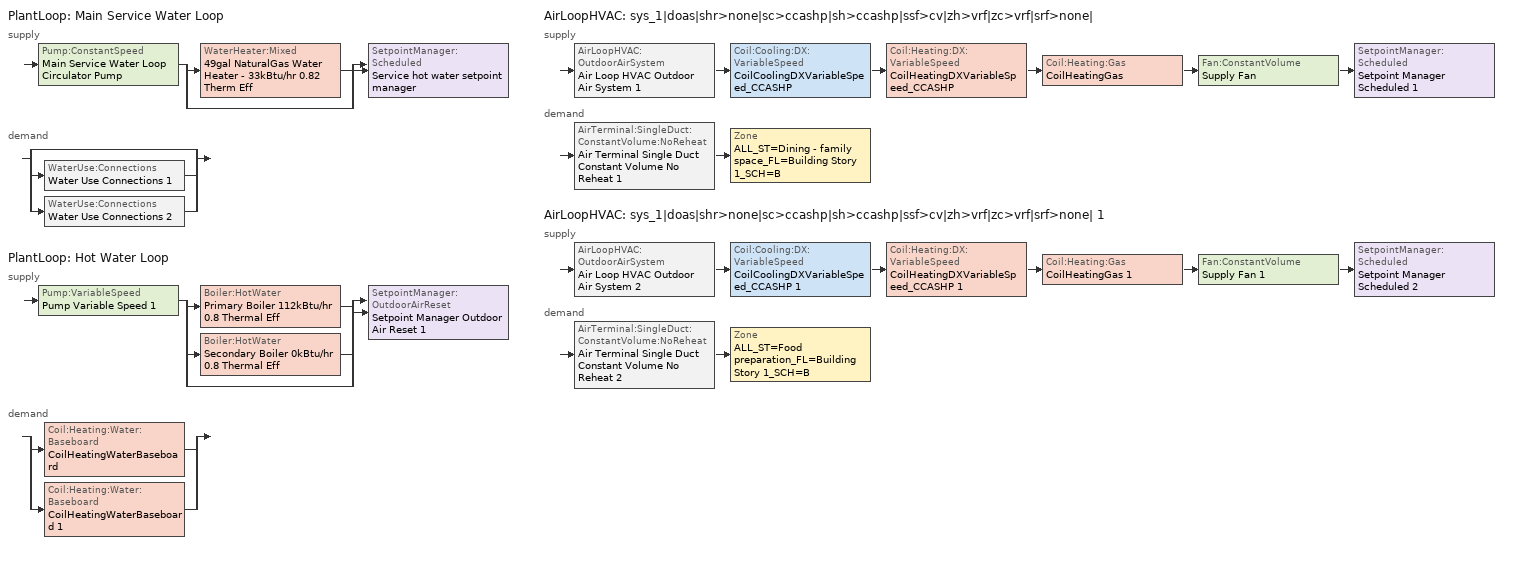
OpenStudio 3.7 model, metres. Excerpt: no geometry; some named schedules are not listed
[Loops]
PlantLoop 'Main Service Water Loop'
 supply: Pump:ConstantSpeed 'Main Service Water Loop Circulator Pump' > split
  | WaterHeater:Mixed '49gal NaturalGas Water Heater - 33kBtu/hr 0.82 Therm Eff'
  | bypass
  join > SetpointManager:Scheduled 'Service hot water setpoint manager'
 demand: split
  | bypass
  | WaterUse:Connections 'Water Use Connections 1'
  | WaterUse:Connections 'Water Use Connections 2'
PlantLoop 'Hot Water Loop'
 supply: Pump:VariableSpeed 'Pump Variable Speed 1' > split
  | Boiler:HotWater 'Primary Boiler 112kBtu/hr 0.8 Thermal Eff'
  | Boiler:HotWater 'Secondary Boiler 0kBtu/hr 0.8 Thermal Eff'
  | bypass
  join > SetpointManager:OutdoorAirReset 'Setpoint Manager Outdoor Air Reset 1'
 demand: split
  | Coil:Heating:Water:Baseboard 'CoilHeatingWaterBaseboard'
  | Coil:Heating:Water:Baseboard 'CoilHeatingWaterBaseboard 1'
AirLoopHVAC 'sys_1|doas|shr>none|sc>ccashp|sh>ccashp|ssf>cv|zh>vrf|zc>vrf|srf>none|'
 supply: AirLoopHVAC:OutdoorAirSystem 'Air Loop HVAC Outdoor Air System 1' > Coil:Cooling:DX:VariableSpeed 'CoilCoolingDXVariableSpeed_CCASHP' > Coil:Heating:DX:VariableSpeed 'CoilHeatingDXVariableSpeed_CCASHP' > Coil:Heating:Gas 'CoilHeatingGas' > Fan:ConstantVolume 'Supply Fan' > SetpointManager:Scheduled 'Setpoint Manager Scheduled 1'
 demand: AirTerminal:SingleDuct:ConstantVolume:NoReheat 'Air Terminal Single Duct Constant Volume No Reheat 1' > Zone 'ALL_ST=Dining - family space_FL=Building Story 1_SCH=B'
AirLoopHVAC 'sys_1|doas|shr>none|sc>ccashp|sh>ccashp|ssf>cv|zh>vrf|zc>vrf|srf>none| 1'
 supply: AirLoopHVAC:OutdoorAirSystem 'Air Loop HVAC Outdoor Air System 2' > Coil:Cooling:DX:VariableSpeed 'CoilCoolingDXVariableSpeed_CCASHP 1' > Coil:Heating:DX:VariableSpeed 'CoilHeatingDXVariableSpeed_CCASHP 1' > Coil:Heating:Gas 'CoilHeatingGas 1' > Fan:ConstantVolume 'Supply Fan 1' > SetpointManager:Scheduled 'Setpoint Manager Scheduled 2'
 demand: AirTerminal:SingleDuct:ConstantVolume:NoReheat 'Air Terminal Single Duct Constant Volume No Reheat 2' > Zone 'ALL_ST=Food preparation_FL=Building Story 1_SCH=B'
[Sizing:Zone] Zone Cooling Design Supply Air Temperature Input Method=TemperatureDifference; Zone Cooling Design Supply Air Temperature {C}=13; Zone Cooling Design Supply Air Temperature Difference {deltaC}=11; Zone Heating Design Supply Air Temperature Input Method=TemperatureDifference; Zone Heating Design Supply Air Temperature {C}=43; Zone Heating Design Supply Air Temperature Difference {deltaC}=21; Zone Cooling Design Supply Air Humidity Ratio {kg-H2O/kg-air}=0.0085; Zone Heating Design Supply Air Humidity Ratio {kg-H2O/kg-air}=0.008; Zone Heating Sizing Factor=1.3; Zone Cooling Sizing Factor=1.1; Cooling Design Air Flow Method=DesignDay; Heating Design Air Flow Method=DesignDay; Account for Dedicated Outdoor Air System=No; Dedicated Outdoor Air System Control Strategy=NeutralSupplyAir; Dedicated Outdoor Air Low Setpoint Temperature for Design {C}=autosize; Dedicated Outdoor Air High Setpoint Temperature for Design {C}=autosize; Zone Load Sizing Method=Sensible Load Only No Latent Load; Zone Latent Cooling Design Supply Air Humidity Ratio Input Method=HumidityRatioDifference; Zone Cooling Design Supply Air Humidity Ratio Difference {kgWater/kgDryAir}=0.005; Zone Latent Heating Design Supply Air Humidity Ratio Input Method=HumidityRatioDifference; Zone Humidification Design Supply Air Humidity Ratio Difference {kgWater/kgDryAir}=0.005
ALL_ST=Dining - family space_FL=Building Story 1_SCH=B; ALL_ST=Food preparation_FL=Building Story 1_SCH=B
[Zone equipment]
ALL_ST=Dining - family space_FL=Building Story 1_SCH=B: Air Terminal Single Duct Constant Volume No Reheat 1, ZoneHVACTerminalUnitVariableRefrigerantFlow, ZoneHVACBaseboardConvectiveWater
ALL_ST=Food preparation_FL=Building Story 1_SCH=B: Air Terminal Single Duct Constant Volume No Reheat 2, ZoneHVACTerminalUnitVariableRefrigerantFlow 1, ZoneHVACBaseboardConvectiveWater 1
[PlantLoop] Glycol Concentration=0; Plant Loop Volume {m3}=Autocalculate; Load Distribution Scheme=Optimal
Name | Maximum Loop Temperature {C} | Minimum Loop Temperature {C} | Fluid Type
Main Service Water Loop | 60 | 10
Hot Water Loop |  |  | Water
[Sizing:Plant] Loop Type=Heating; Sizing Option=NonCoincident; Zone Timesteps in Averaging Window=1; Coincident Sizing Factor Mode=None
Name | Design Loop Exit Temperature {C} | Loop Design Temperature Difference {deltaC}
Main Service Water Loop | 60 | 5
Hot Water Loop | 82 | 16
[SetpointManager:Scheduled] Control Variable=Temperature
Name | Schedule | Setpoint Node or NodeList
Service hot water setpoint manager | Service Water Loop Temp - 140F | Main Service Water Loop Supply Outlet Node
Setpoint Manager Scheduled 1 | Schedule Ruleset 9 | sys_1|doas|shr>none|sc>ccashp|sh>ccashp|ssf>cv|zh>vrf|zc>vrf|srf>none| Supply Outlet Node
Setpoint Manager Scheduled 2 | Schedule Ruleset 10 | sys_1|doas|shr>none|sc>ccashp|sh>ccashp|ssf>cv|zh>vrf|zc>vrf|srf>none| 1 Supply Outlet Node
[Pump:ConstantSpeed]
Main Service Water Loop Circulator Pump: Rated Flow Rate {m3/s}=autosize; Rated Pump Head {Pa}=284784; Rated Power Consumption {W}=autosize; Motor Efficiency=0.7; Fraction of Motor Inefficiencies to Fluid Stream=0; Pump Control Type=Intermittent; Design Power Sizing Method=PowerPerFlowPerPressure; Design Electric Power per Unit Flow Rate {W/(m3/s)}=348701.1; Design Shaft Power per Unit Flow Rate per Unit Head {W-s/m3-Pa}=1.28205
[WaterHeater:Mixed]
49gal NaturalGas Water Heater - 33kBtu/hr 0.82 Therm Eff: Tank Volume {m3}=0.184338; Setpoint Temperature Schedule=Service Water Loop Temp - 140F; Deadband Temperature Difference {deltaC}=2; Maximum Temperature Limit {C}=60; Heater Control Type=Cycle; Heater Maximum Capacity {W}=9631.68; Heater Fuel Type=NaturalGas; Heater Thermal Efficiency=0.82; Part Load Factor Curve=SWH-EFFFPLR-NECB2011; Off Cycle Parasitic Fuel Consumption Rate {W}=31.3783; Off Cycle Parasitic Fuel Type=NaturalGas; Off Cycle Parasitic Heat Fraction to Tank=0.8; On Cycle Parasitic Fuel Consumption Rate {W}=31.3783; On Cycle Parasitic Fuel Type=NaturalGas; On Cycle Parasitic Heat Fraction to Tank=0; Ambient Temperature Indicator=Schedule; Ambient Temperature Schedule=Water Heater Ambient Temp Schedule 70.0F; Off Cycle Loss Coefficient to Ambient Temperature {W/K}=2.9847; On Cycle Loss Coefficient to Ambient Temperature {W/K}=2.9847; Use Side Effectiveness=1; Source Side Effectiveness=1; Use Side Design Flow Rate {m3/s}=autosize; Source Side Design Flow Rate {m3/s}=autosize; Indirect Water Heating Recovery Time {hr}=1.5; Source Side Flow Control Mode=IndirectHeatPrimarySetpoint
[WaterHeater:Sizing]
49gal NaturalGas Water Heater - 33kBtu/hr 0.82 Therm Eff: Design Mode=PeakDraw; Time Storage Can Meet Peak Draw {hr}=0.538503; Time for Tank Recovery {hr}=0; Nominal Tank Volume for Autosizing Plant Connections {m3}=1
[WaterUse:Connections] Drain Water Heat Exchanger Type=None; Drain Water Heat Exchanger Destination=Plant
Name | Water Use Equipment Name 1
Water Use Connections 1 | Dining Service Water Use 0.38gal/min
Water Use Connections 2 | Kitchen Service Water Use 0.07gal/min
[WaterUse:Equipment:Definition]
Name | Peak Flow Rate {m3/s} | Target Temperature Schedule | Sensible Fraction Schedule | Latent Fraction Schedule
Dining Service Water Use Def 0.38gal/min | 2.39515e-05 | Schedule Ruleset 5 | Schedule Ruleset 3 | Schedule Ruleset 4
Kitchen Service Water Use Def 0.07gal/min | 4.49574e-06 | Schedule Ruleset 8 | Schedule Ruleset 6 | Schedule Ruleset 7
[WaterUse:Equipment] Flow Rate Fraction Schedule=NECB-B-Service Water Heating
Name | Water Use Equipment Definition | Space
Dining Service Water Use 0.38gal/min | Dining Service Water Use Def 0.38gal/min | Dining
Kitchen Service Water Use 0.07gal/min | Kitchen Service Water Use Def 0.07gal/min | Kitchen
[Pump:VariableSpeed]
Pump Variable Speed 1: Motor Efficiency=0.855; Pump Control Type=Intermittent; Skin Loss Radiative Fraction=0.5; Design Power Sizing Method=PowerPerFlowPerPressure; Design Electric Power per Unit Flow Rate {W/(m3/s)}=348701.1; Design Shaft Power per Unit Flow Rate per Unit Head {W-s/m3-Pa}=1.28205; Design Minimum Flow Rate Fraction=0
[Boiler:HotWater] Fuel Type=NaturalGas; Nominal Thermal Efficiency=0.8; Normalized Boiler Efficiency Curve=BOILER-EFFFPLR-NECB2011; Water Outlet Upper Temperature Limit {C}=99; Boiler Flow Mode=ConstantFlow; On Cycle Parasitic Electric Load {W}=0; Off Cycle Parasitic Fuel Load {W}=0; Sizing Factor=1
Name | Nominal Capacity {W}
Primary Boiler 112kBtu/hr 0.8 Thermal Eff | 32737.8
Secondary Boiler 0kBtu/hr 0.8 Thermal Eff | 0.001
[SetpointManager:OutdoorAirReset]
Setpoint Manager Outdoor Air Reset 1: Control Variable=Temperature; Setpoint at Outdoor Low Temperature {C}=82; Outdoor Low Temperature {C}=-16; Setpoint at Outdoor High Temperature {C}=60; Outdoor High Temperature {C}=0; Setpoint Node or NodeList=Hot Water Loop Supply Outlet Node
[AirLoopHVAC] Design Supply Air Flow Rate {m3/s}=autosize; Design Return Air Flow Fraction of Supply Air Flow=1
Name | Availability Schedule
sys_1|doas|shr>none|sc>ccashp|sh>ccashp|ssf>cv|zh>vrf|zc>vrf|srf>none| | sys_1|doas|shr>none|sc>ccashp|sh>ccashp|ssf>cv|zh>vrf|zc>vrf|srf>none| Occ Sch
sys_1|doas|shr>none|sc>ccashp|sh>ccashp|ssf>cv|zh>vrf|zc>vrf|srf>none| 1 | sys_1|doas|shr>none|sc>ccashp|sh>ccashp|ssf>cv|zh>vrf|zc>vrf|srf>none| 1 Occ Sch
[Sizing:System] Type of Load to Size On=VentilationRequirement; Central Heating Maximum System Air Flow Ratio=1; Preheat Design Temperature {C}=7; Preheat Design Humidity Ratio {kg-H2O/kg-Air}=0.008; Precool Design Temperature {C}=13; Precool Design Humidity Ratio {kg-H2O/kg-Air}=0.008; Central Cooling Design Supply Air Temperature {C}=13; Central Heating Design Supply Air Temperature {C}=22; Sizing Option=NonCoincident; 100% Outdoor Air in Cooling=Yes; 100% Outdoor Air in Heating=Yes; Central Cooling Design Supply Air Humidity Ratio {kg-H2O/kg-Air}=0.0085; Central Heating Design Supply Air Humidity Ratio {kg-H2O/kg-Air}=0.008; Cooling Design Air Flow Method=DesignDay; Cooling Design Air Flow Rate {m3/s}=0; Heating Design Air Flow Method=DesignDay; Heating Design Air Flow Rate {m3/s}=0; System Outdoor Air Method=ZoneSum; Zone Maximum Outdoor Air Fraction=1; Cooling Supply Air Flow Rate Per Floor Area {m3/s-m2}=0.00996765; Cooling Fraction of Autosized Cooling Supply Air Flow Rate=1; Cooling Supply Air Flow Rate Per Unit Cooling Capacity {m3/s-W}=3.94755e-05; Heating Supply Air Flow Rate Per Floor Area {m3/s-m2}=0.00996765; Heating Fraction of Autosized Heating Supply Air Flow Rate=1; Heating Fraction of Autosized Cooling Supply Air Flow Rate=1; Heating Supply Air Flow Rate Per Unit Heating Capacity {m3/s-W}=3.15882e-05; Cooling Design Capacity Method=CoolingDesignCapacity; Cooling Design Capacity {W}=autosize; Cooling Design Capacity Per Floor Area {W/m2}=234.7; Fraction of Autosized Cooling Design Capacity=1; Heating Design Capacity Method=HeatingDesignCapacity; Heating Design Capacity {W}=autosize; Heating Design Capacity Per Floor Area {W/m2}=157; Fraction of Autosized Heating Design Capacity=1; Central Cooling Capacity Control Method=OnOff; Occupant Diversity=autosize
sys_1|doas|shr>none|sc>ccashp|sh>ccashp|ssf>cv|zh>vrf|zc>vrf|srf>none|; sys_1|doas|shr>none|sc>ccashp|sh>ccashp|ssf>cv|zh>vrf|zc>vrf|srf>none| 1
[Fan:ConstantVolume] Availability Schedule=Always On Discrete; Fan Total Efficiency=0.39975; Pressure Rise {Pa}=640; Maximum Flow Rate {m3/s}=AutoSize; Motor Efficiency=0.615
Supply Fan; Supply Fan 1
[Coil:Heating:DX:VariableSpeed] Nominal Speed Level=1; Rated Air Flow Rate At Selected Nominal Speed Level {m3/s}=autosize; Energy Part Load Fraction Curve=Mitsubishi Hyper Heating VRF Outdoor Unit HPLFFPLR curve; Defrost Energy Input Ratio Function of Temperature Curve=Mitsubishi Hyper Heating VRF Outdoor Unit Defrost HEIRFT curve; Minimum Outdoor Dry-Bulb Temperature for Compressor Operation {C}=-25; Maximum Outdoor Dry-Bulb Temperature for Defrost Operation {C}=5; Crankcase Heater Capacity {W}=1e-06; Maximum Outdoor Dry-Bulb Temperature for Crankcase Heater Operation {C}=10; Defrost Strategy=ReverseCycle; Defrost Control=OnDemand; Defrost Time Period Fraction=0.166667; Resistive Defrost Heater Capacity {W}=autosize
Name | Rated Heating Capacity At Selected Nominal Speed Level {W}
CoilHeatingDXVariableSpeed_CCASHP | 69806.4
CoilHeatingDXVariableSpeed_CCASHP 1 | 5609.43
[Coil:Heating:Gas] Availability Schedule=Always On Discrete; Gas Burner Efficiency=0.8; Nominal Capacity {W}=AutoSize; On Cycle Parasitic Electric Load {W}=0; Part Load Fraction Correlation Curve=FURNACE-EFFPLR-NECB2011; Off Cycle Parasitic Gas Load {W}=0
CoilHeatingGas; CoilHeatingGas 1
[Coil:Cooling:DX:VariableSpeed] Nominal Speed Level=1; Rated Air Flow Rate At Selected Nominal Speed Level {m3/s}=autosize; Nominal Time for Condensate to Begin Leaving the Coil {s}=0; Initial Moisture Evaporation Rate Divided by Steady-State AC Latent Capacity=0; Maximum Cycling Rate {cycles/hr}=2.5; Latent Capacity Time Constant {s}=60; Fan Delay Time {s}=60; Energy Part Load Fraction Curve=Mitsubishi Hyper Heating VRF Outdoor Unit CPLFFPLR curve; Condenser Type=AirCooled; Evaporative Condenser Pump Rated Power Consumption {W}=0; Crankcase Heater Capacity {W}=1e-06; Maximum Outdoor Dry-Bulb Temperature for Crankcase Heater Operation {C}=10; Minimum Outdoor Dry-Bulb Temperature for Compressor Operation {C}=-25; Basin Heater Capacity {W/K}=0; Basin Heater Setpoint Temperature {C}=2
Name | Gross Rated Total Cooling Capacity At Selected Nominal Speed Level {W}
CoilCoolingDXVariableSpeed_CCASHP | 69806.4
CoilCoolingDXVariableSpeed_CCASHP 1 | 5609.43
[Controller:OutdoorAir] Minimum Outdoor Air Flow Rate {m3/s}=autosize; Maximum Outdoor Air Flow Rate {m3/s}=Autosize; Economizer Control Type=NoEconomizer; Economizer Control Action Type=ModulateFlow; Economizer Maximum Limit Dry-Bulb Temperature {C}=28; Economizer Maximum Limit Enthalpy {J/kg}=64000; Economizer Minimum Limit Dry-Bulb Temperature {C}=-100; Lockout Type=NoLockout; Minimum Limit Type=FixedMinimum; High Humidity Control=No; Heat Recovery Bypass Control Type=BypassWhenWithinEconomizerLimits; Economizer Operation Staging=InterlockedWithMechanicalCooling
Name | Minimum Outdoor Air Schedule | Controller Mechanical Ventilation
Controller Outdoor Air 1 | sys_1|doas|shr>none|sc>ccashp|sh>ccashp|ssf>cv|zh>vrf|zc>vrf|srf>none| Occ Sch | Controller Mechanical Ventilation 1
Controller Outdoor Air 2 | sys_1|doas|shr>none|sc>ccashp|sh>ccashp|ssf>cv|zh>vrf|zc>vrf|srf>none| 1 Occ Sch | Controller Mechanical Ventilation 2
[Controller:MechanicalVentilation] Availability Schedule=Always On Discrete
Controller Mechanical Ventilation 1; Controller Mechanical Ventilation 2
[AirLoopHVAC:OutdoorAirSystem]
Name | Controller
Air Loop HVAC Outdoor Air System 1 | Controller Outdoor Air 1
Air Loop HVAC Outdoor Air System 2 | Controller Outdoor Air 2
[AirTerminal:SingleDuct:ConstantVolume:NoReheat] Availability Schedule=Always On Discrete; Maximum Air Flow Rate {m3/s}=AutoSize
Air Terminal Single Duct Constant Volume No Reheat 1; Air Terminal Single Duct Constant Volume No Reheat 2
[Coil:Cooling:DX:VariableRefrigerantFlow] Availability Schedule=Always On Discrete; Rated Total Cooling Capacity {W}=autosize; Rated Sensible Heat Ratio=autosize; Rated Air Flow Rate {m3/s}=autosize
Name | Cooling Capacity Ratio Modifier Function of Temperature Curve | Cooling Capacity Modifier Curve Function of Flow Fraction
CoilCoolingDXVariableRefrigerantFlow | VRFTUCoolCapFT | VRFACCoolCapFFF
CoilCoolingDXVariableRefrigerantFlow 1 | VRFTUCoolCapFT 1 | VRFACCoolCapFFF 1
[Coil:Heating:DX:VariableRefrigerantFlow] Availability Schedule=Always On Discrete; Rated Total Heating Capacity {W}=autosize; Rated Air Flow Rate {m3/s}=autosize
Name | Heating Capacity Ratio Modifier Function of Temperature Curve | Heating Capacity Modifier Function of Flow Fraction Curve
CoilHeatingDXVariableRefrigerantFlow | Coil Heating DX Variable Refrigerant Flow 1 VRFTUHeatCAPFT | Coil Heating DX Variable Refrigerant Flow 1 VRFACCoolCapFFF
CoilHeatingDXVariableRefrigerantFlow 1 | Coil Heating DX Variable Refrigerant Flow 1 VRFTUHeatCAPFT 1 | Coil Heating DX Variable Refrigerant Flow 1 VRFACCoolCapFFF 1
[Fan:OnOff] Availability Schedule=Always On Discrete; Fan Total Efficiency=0.39975; Pressure Rise {Pa}=36.8769; Maximum Flow Rate {m3/s}=autosize; Motor Efficiency=0.615; Motor In Airstream Fraction=1
Name | Fan Power Ratio Function of Speed Ratio Curve | Fan Efficiency Ratio Function of Speed Ratio Curve
FanOnOff | Fan On Off Power Curve | Fan On Off Efficiency Curve
FanOnOff 1 | Fan On Off Power Curve 1 | Fan On Off Efficiency Curve 1
[ZoneHVAC:TerminalUnit:VariableRefrigerantFlow] Terminal Unit Availability schedule=Always On Discrete; Supply Air Flow Rate During Cooling Operation {m3/s}=autosize; Supply Air Flow Rate When No Cooling is Needed {m3/s}=autosize; Supply Air Flow Rate During Heating Operation {m3/s}=autosize; Supply Air Flow Rate When No Heating is Needed {m3/s}=autosize; Outdoor Air Flow Rate During Cooling Operation {m3/s}=1e-06; Outdoor Air Flow Rate During Heating Operation {m3/s}=1e-06; Outdoor Air Flow Rate When No Cooling or Heating is Needed {m3/s}=1e-06; Supply Air Fan Operating Mode Schedule=Always Off Discrete; Supply Air Fan Placement=DrawThrough; Zone Terminal Unit On Parasitic Electric Energy Use {W}=1e-06; Zone Terminal Unit Off Parasitic Electric Energy Use {W}=1e-06; Rated Total Heating Capacity Sizing Ratio {W/W}=1; Maximum Supply Air Temperature from Supplemental Heater {C}=Autosize; Maximum Outdoor Dry-Bulb Temperature for Supplemental Heater Operation {C}=21
Name | Supply Air Fan | Cooling Coil | Heating Coil
ZoneHVACTerminalUnitVariableRefrigerantFlow | FanOnOff | CoilCoolingDXVariableRefrigerantFlow | CoilHeatingDXVariableRefrigerantFlow
ZoneHVACTerminalUnitVariableRefrigerantFlow 1 | FanOnOff 1 | CoilCoolingDXVariableRefrigerantFlow 1 | CoilHeatingDXVariableRefrigerantFlow 1
[Coil:Heating:Water:Baseboard] Heating Design Capacity Method=HeatingDesignCapacity; Heating Design Capacity {W}=autosize; Heating Design Capacity Per Floor Area {W/m2}=0; Fraction of Autosized Heating Design Capacity=0.8
CoilHeatingWaterBaseboard; CoilHeatingWaterBaseboard 1
[ZoneHVAC:Baseboard:Convective:Water] Availability Schedule=Always On Discrete
Name | Heating Coil
ZoneHVACBaseboardConvectiveWater | CoilHeatingWaterBaseboard
ZoneHVACBaseboardConvectiveWater 1 | CoilHeatingWaterBaseboard 1
[Schedule:Ruleset]
Service Water Loop Temp - 140F: Default Day Schedule=Service Water Loop Temp - 140F Default
Water Heater Ambient Temp Schedule 70.0F: Default Day Schedule=Water Heater Ambient Temp Schedule 70.0F Default
Schedule Ruleset 3: Default Day Schedule=Schedule Day 5
Schedule Ruleset 4: Default Day Schedule=Schedule Day 6
Schedule Ruleset 5: Default Day Schedule=Schedule Day 7
NECB-B-Service Water Heating: Default Day Schedule=NECB-B-Service Water Heating Default
Schedule Ruleset 6: Default Day Schedule=Schedule Day 8
Schedule Ruleset 7: Default Day Schedule=Schedule Day 9
Schedule Ruleset 8: Default Day Schedule=Schedule Day 10
Schedule Ruleset 9: Default Day Schedule=Schedule Day 11
Schedule Ruleset 10: Default Day Schedule=Schedule Day 12
sys_1|doas|shr>none|sc>ccashp|sh>ccashp|ssf>cv|zh>vrf|zc>vrf|srf>none| Occ Sch: Default Day Schedule=sys_1|doas|shr>none|sc>ccashp|sh>ccashp|ssf>cv|zh>vrf|zc>vrf|srf>none| Occ Sch Default; Summer Design Day Schedule=sys_1|doas|shr>none|sc>ccashp|sh>ccashp|ssf>cv|zh>vrf|zc>vrf|srf>none| Occ Sch Summer Design Day; Winter Design Day Schedule=sys_1|doas|shr>none|sc>ccashp|sh>ccashp|ssf>cv|zh>vrf|zc>vrf|srf>none| Occ Sch Winter Design Day
sys_1|doas|shr>none|sc>ccashp|sh>ccashp|ssf>cv|zh>vrf|zc>vrf|srf>none| 1 Occ Sch: Default Day Schedule=sys_1|doas|shr>none|sc>ccashp|sh>ccashp|ssf>cv|zh>vrf|zc>vrf|srf>none| 1 Occ Sch Default; Summer Design Day Schedule=sys_1|doas|shr>none|sc>ccashp|sh>ccashp|ssf>cv|zh>vrf|zc>vrf|srf>none| 1 Occ Sch Summer Design Day; Winter Design Day Schedule=sys_1|doas|shr>none|sc>ccashp|sh>ccashp|ssf>cv|zh>vrf|zc>vrf|srf>none| 1 Occ Sch Winter Design Day
[Schedule:Day]
Service Water Loop Temp - 140F Default: 24, 0, 60
Water Heater Ambient Temp Schedule 70.0F Default: 24, 0, 21.1111
NECB-B-Service Water Heating Default: No, 1, 0, 0.6, 2, 0, 0.5, 9, 0, 0.05, 11, 0, 0.7, 12, 0, 0.4, 13, 0, 0.5, 15, 0, 0.6, 16, 0, 0.4, 18, 0, 0.3, 19, 0, 0.4, 20, 0, 0.5, 22, 0, 0.8, 24, 0, 0.9
Schedule Day 11; Schedule Day 12: 24, 0, 20
sys_1|doas|shr>none|sc>ccashp|sh>ccashp|ssf>cv|zh>vrf|zc>vrf|srf>none| Occ Sch Default; sys_1|doas|shr>none|sc>ccashp|sh>ccashp|ssf>cv|zh>vrf|zc>vrf|srf>none| 1 Occ Sch Default: 1, 0, 1, 10, 0, 0, 24, 0, 1
sys_1|doas|shr>none|sc>ccashp|sh>ccashp|ssf>cv|zh>vrf|zc>vrf|srf>none| Occ Sch Winter Design Day; sys_1|doas|shr>none|sc>ccashp|sh>ccashp|ssf>cv|zh>vrf|zc>vrf|srf>none| Occ Sch Summer Design Day; sys_1|doas|shr>none|sc>ccashp|sh>ccashp|ssf>cv|zh>vrf|zc>vrf|srf>none| 1 Occ Sch Winter Design Day; sys_1|doas|shr>none|sc>ccashp|sh>ccashp|ssf>cv|zh>vrf|zc>vrf|srf>none| 1 Occ Sch Summer Design Day: 24, 0, 1
[Schedule:Rule] Date Specification Type=DateRange; Start Month=1; End Month=12
Name | Schedule Ruleset | Rule Order | Day Schedule | Apply Monday | Apply Tuesday | Apply Wednesday | Apply Thursday | Apply Friday | Start Day | End Day | Apply Saturday | Apply Sunday
Schedule Rule 17 | NECB-B-Service Water Heating | 2 | NECB-B-Service Water Heating Default|Wkdy Day | Yes | Yes | Yes | Yes | Yes | 1 | 31
Schedule Rule 18 | NECB-B-Service Water Heating | 1 | NECB-B-Service Water Heating Sat Day |  |  |  |  |  | 1 | 31 | Yes
Schedule Rule 19 | NECB-B-Service Water Heating | 0 | NECB-B-Service Water Heating Sun|Hol Day |  |  |  |  |  | 1 | 31 |  | Yes
Schedule Rule 20 | sys_1|doas|shr>none|sc>ccashp|sh>ccashp|ssf>cv|zh>vrf|zc>vrf|srf>none| Occ Sch | 1 | Schedule Day 13 |  |  |  |  |  | 1 | 31 |  | Yes
Schedule Rule 21 | sys_1|doas|shr>none|sc>ccashp|sh>ccashp|ssf>cv|zh>vrf|zc>vrf|srf>none| Occ Sch | 0 | Schedule Day 14 |  |  |  |  |  | 7 | 30 | Yes
[Schedule:Constant]
Name | Value
Always On Discrete | 1
Always Off Discrete | 0
[Curve:Biquadratic]
Name | Coefficient1 Constant | Coefficient2 x | Coefficient3 x**2 | Coefficient4 y | Coefficient5 y**2 | Coefficient6 x*y | Minimum Value of x | Maximum Value of x | Minimum Value of y | Maximum Value of y | Minimum Curve Output | Maximum Curve Output
VRFTUCoolCapFT; VRFTUCoolCapFT 1 | 0.0585884 | 0.0587397 | -0.000210275 | 0.010937 | -0.000121955 | -0.000524662 | 15 | 23.89 | 20 | 43.33 | 0.8083 | 1.2583
Coil Heating DX Variable Refrigerant Flow 1 VRFTUHeatCAPFT; Coil Heating DX Variable Refrigerant Flow 1 VRFTUHeatCAPFT 1 | 0.375444 | 0.0668191 | -0.00194171 | 0.0442618 | -0.000400958 | -0.00148198 | 21.11 | 27.22 | -15 | 18.33 | 0.6074 | 1
[Curve:Cubic] Minimum Value of x=0; Maximum Value of x=1
Name | Coefficient1 Constant | Coefficient2 x | Coefficient3 x**2 | Coefficient4 x**3
Fan On Off Efficiency Curve; Fan On Off Efficiency Curve 1 | 1 | 0 | 0 | 0
BOILER-EFFFPLR-NECB2011 | 0.3831 | 2.0567 | -2.6469 | 1.2148
SWH-EFFFPLR-NECB2011 | 0.7576 | 1.0071 | -1.4443 | 0.6844
FURNACE-EFFPLR-NECB2011 | 0.722 | 0.8211 | -1.0396 | 0.5
[Table:Lookup]
Mitsubishi Hyper Heating VRF Outdoor Unit Defrost HEIRFT curve: None, 1, Dimensionless, 1, 1, 1, 1, 1, 1, 1, 1, 1, 1, 1, 1, 1, 1, 1, 1, 1, 1, 1, 1, 1, 1
Mitsubishi Hyper Heating VRF Outdoor Unit CPLFFPLR curve: None, 1, Dimensionless, 0, 0, 0, 0, 0, 0, 0, 0, 0, 0
Mitsubishi Hyper Heating VRF Outdoor Unit HPLFFPLR curve: None, 1, Dimensionless, 0, 0, 0, 0, 0, 0, 0, 0, 0
[Curve:Quadratic] Coefficient1 Constant=0.8; Coefficient2 x=0.2; Coefficient3 x**2=0; Minimum Value of x=0.5; Maximum Value of x=1.5
VRFACCoolCapFFF; Coil Heating DX Variable Refrigerant Flow 1 VRFACCoolCapFFF; VRFACCoolCapFFF 1; Coil Heating DX Variable Refrigerant Flow 1 VRFACCoolCapFFF 1
[Curve:Exponent] Coefficient1 Constant=1; Coefficient2 Constant=0; Coefficient3 Constant=0; Minimum Value of x=0; Maximum Value of x=1
Fan On Off Power Curve; Fan On Off Power Curve 1
